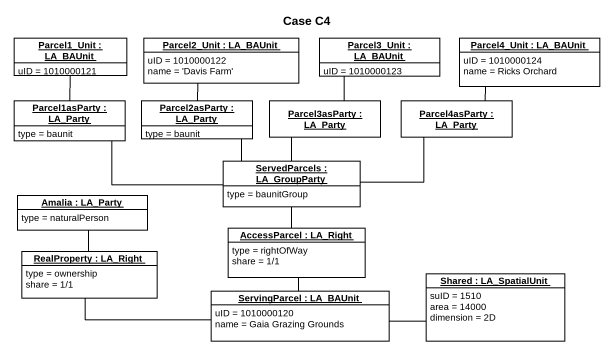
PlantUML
@startuml
title Case C4
hide circle
hide empty members
object "Parcel1_Unit : LA_BAUnit" as Parcel1_Unit #FFFFFF {
  uID = 1010000121
}
object "Parcel2_Unit : LA_BAUnit" as Parcel2_Unit #FFFFFF {
  uID = 1010000122
  name = 'Davis Farm'
}
object "Parcel3_Unit : LA_BAUnit" as Parcel3_Unit #FFFFFF {
  uID = 1010000123
}
object "Parcel4_Unit : LA_BAUnit" as Parcel4_Unit #FFFFFF {
  uID = 1010000124
  name = Ricks Orchard
}
object "Parcel1asParty : LA_Party" as Parcel1asParty #FFFFFF {
  type = baunit
}
object "Parcel2asParty : LA_Party" as Parcel2asParty #FFFFFF {
  type = baunit
}
object "Parcel3asParty : LA_Party" as Parcel3asParty #FFFFFF
object "Parcel4asParty : LA_Party" as Parcel4asParty #FFFFFF
object "ServedParcels : LA_GroupParty" as ServedParcels #FFFFFF {
  type = baunitGroup
}
object "Amalia : LA_Party" as Amalia #FFFFFF {
  type = naturalPerson
}
object "AccessParcel : LA_Right" as AccessParcel #FFFFFF {
  type = rightOfWay
  share = 1/1
}
object "RealProperty : LA_Right" as RealProperty #FFFFFF {
  type = ownership
  share = 1/1
}
object "Shared : LA_SpatialUnit" as Shared #FFFFFF {
  suID = 1510
  area = 14000
  dimension = 2D
}
object "ServingParcel : LA_BAUnit" as ServingParcel #FFFFFF {
  uID = 1010000120
  name = Gaia Grazing Grounds
}
Parcel1asParty -up- Parcel1_Unit
Parcel1asParty -right- ServedParcels
Parcel2asParty -up- Parcel2_Unit
Parcel2asParty -- ServedParcels
Parcel3asParty -up- Parcel3_Unit
Parcel3asParty -- ServedParcels
Parcel4asParty -up- Parcel4_Unit
Parcel4asParty -left- ServedParcels
Amalia -- RealProperty
AccessParcel -up- ServedParcels
ServingParcel -up- AccessParcel
ServingParcel -left- RealProperty
ServingParcel -right- Shared
@enduml
